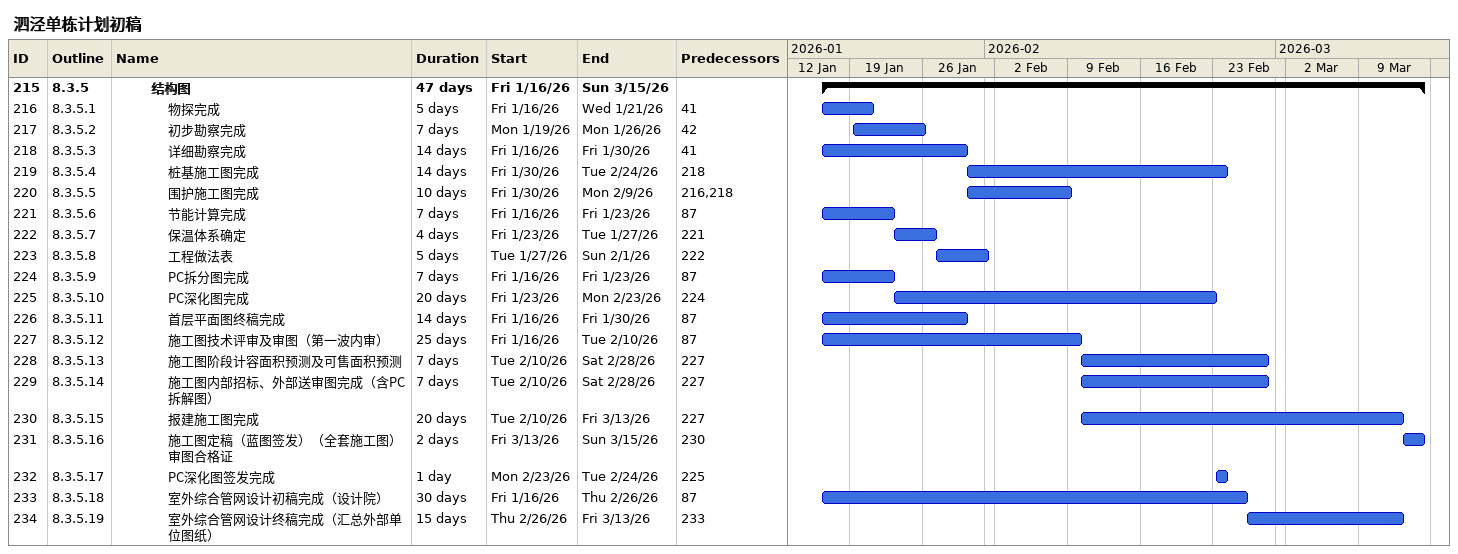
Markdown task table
泗泾单栋计划初稿

| ID | WBS | Task | Duration | Start | Finish | Predecessors |
|---|---|---|---|---|---|---|
| 215 | 8.3.5 | **结构图** | 47d | 2026-01-16 | 2026-03-15 |  |
| 216 | 8.3.5.1 | 物探完成 | 5d | 2026-01-16 | 2026-01-21 | 41 |
| 217 | 8.3.5.2 | 初步勘察完成 | 7d | 2026-01-19 | 2026-01-26 | 42 |
| 218 | 8.3.5.3 | 详细勘察完成 | 14d | 2026-01-16 | 2026-01-30 | 41 |
| 219 | 8.3.5.4 | 桩基施工图完成 | 14d | 2026-01-30 | 2026-02-24 | 218 |
| 220 | 8.3.5.5 | 围护施工图完成 | 10d | 2026-01-30 | 2026-02-09 | 216, 218 |
| 221 | 8.3.5.6 | 节能计算完成 | 7d | 2026-01-16 | 2026-01-23 | 87 |
| 222 | 8.3.5.7 | 保温体系确定 | 4d | 2026-01-23 | 2026-01-27 | 221 |
| 223 | 8.3.5.8 | 工程做法表 | 5d | 2026-01-27 | 2026-02-01 | 222 |
| 224 | 8.3.5.9 | PC拆分图完成 | 7d | 2026-01-16 | 2026-01-23 | 87 |
| 225 | 8.3.5.10 | PC深化图完成 | 20d | 2026-01-23 | 2026-02-23 | 224 |
| 226 | 8.3.5.11 | 首层平面图终稿完成 | 14d | 2026-01-16 | 2026-01-30 | 87 |
| 227 | 8.3.5.12 | 施工图技术评审及审图（第一波内审） | 25d | 2026-01-16 | 2026-02-10 | 87 |
| 228 | 8.3.5.13 | 施工图阶段计容面积预测及可售面积预测 | 7d | 2026-02-10 | 2026-02-28 | 227 |
| 229 | 8.3.5.14 | 施工图内部招标、外部送审图完成（含PC拆解图） | 7d | 2026-02-10 | 2026-02-28 | 227 |
| 230 | 8.3.5.15 | 报建施工图完成 | 20d | 2026-02-10 | 2026-03-13 | 227 |
| 231 | 8.3.5.16 | 施工图定稿（蓝图签发）（全套施工图）审图合格证 | 2d | 2026-03-13 | 2026-03-15 | 230 |
| 232 | 8.3.5.17 | PC深化图签发完成 | 1d | 2026-02-23 | 2026-02-24 | 225 |
| 233 | 8.3.5.18 | 室外综合管网设计初稿完成（设计院） | 30d | 2026-01-16 | 2026-02-26 | 87 |
| 234 | 8.3.5.19 | 室外综合管网设计终稿完成（汇总外部单位图纸） | 15d | 2026-02-26 | 2026-03-13 | 233 |
